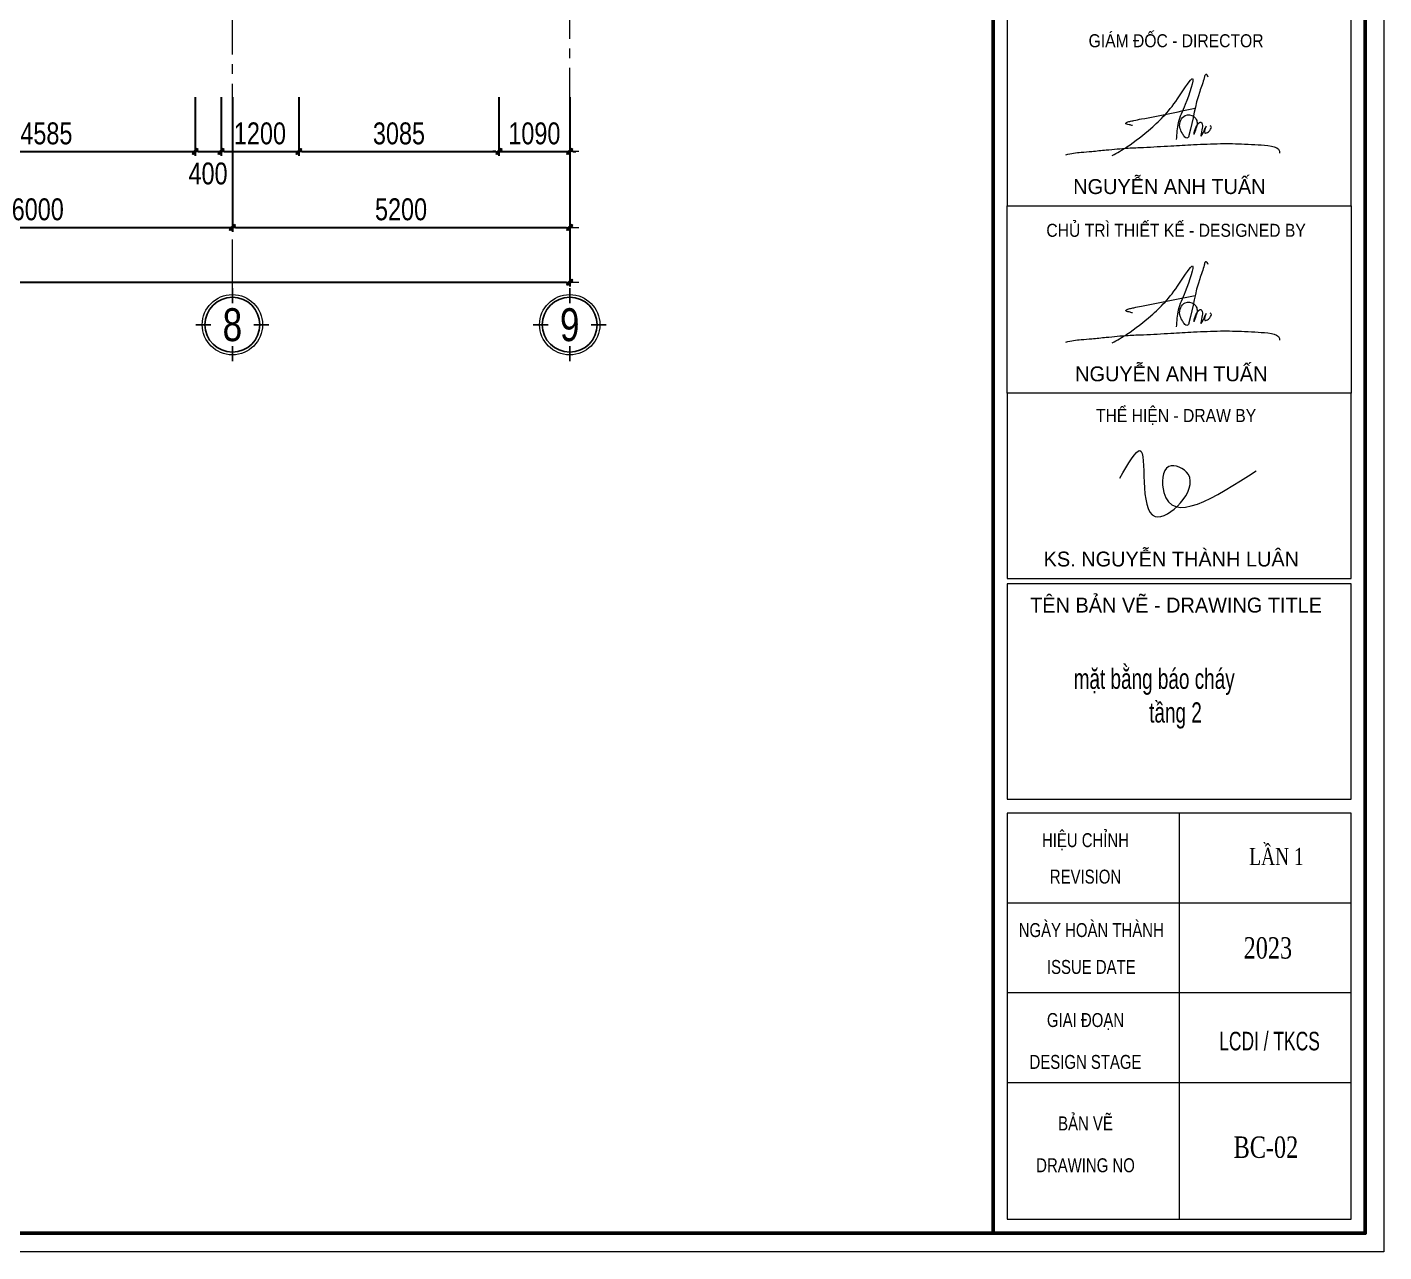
# Model space of a CAD drawing. Header units: millimetres. Extents: x 1109421 to 1726579, y -247837 to 144927.
# Drawn here: x 1495391 to 1516304, y -191397 to -172523 of the extents above; entities that cross this region are included whole.
import ezdxf
from ezdxf.enums import TextEntityAlignment as Align

# ---------------------------------------------------------------- set-up
doc = ezdxf.new("R2010")
doc.units = ezdxf.units.MM
doc.header["$LTSCALE"] = 600
doc.header["$MEASUREMENT"] = 0
doc.linetypes.add('CENTER', pattern=[2, 1.25, -0.25, 0.25, -0.25])
doc.linetypes.add('DASHED', pattern=[0.75, 0.5, -0.25])
doc.layers.get('0').update_dxf_attribs({"lineweight": 0})
doc.layers.get('Defpoints').update_dxf_attribs({"lineweight": 0})
for name, color, linetype, lineweight in [('dim', 144, 'Continuous', 13), ('Form', 7, 'Continuous', 9), ('Khungten_LCDI', 7, 'Continuous', 25), ('LC ISO', 153, 'Continuous', 13), ('LC Text1', 3, 'Continuous', 20), ('PCCC-BAO CHAY - DAY', 3, 'DASHED', 35), ('text', 1, 'Continuous', 20), ('truc', 76, 'CENTER', 9)]:
    doc.layers.add(name, color=color, linetype=linetype, lineweight=lineweight)
doc.styles.add('EG 1', font='VHAVANB.TTF')
doc.styles.add('HOATBIF', font='hoatbif.shx', dxfattribs={"width": 0.8})
doc.styles.add('Khungten', font='VHAVAN.TTF', dxfattribs={"width": 0.9, "height": 5000})
doc.styles.add('Tahoma', font='tahoma.ttf')
doc.styles.add('text', font='hoatbif.shx', dxfattribs={"width": 0.7})
doc.styles.add('Title', font='VHBLACK.TTF')
doc.styles.add('VnAvantH', font='VHAVANB.TTF', dxfattribs={"width": 0.6})
doc.styles.add('VnTimeH', font='VHTIME.TTF')
doc.dimstyles.new('1-135', dxfattribs={"dimscale": 135, "dimtxt": 2.5, "dimasz": 0.35, "dimexe": 0.5, "dimexo": 0, "dimgap": 0.8, "dimtad": 1, "dimdec": 0, "dimzin": 0, "dimdsep": 46, "dimtxsty": 'HOATBIF', "dimblk1": 'DOT', "dimblk2": 'DOT', "dimsah": 1, "dimcen": -1, "dimdle": 1, "dimclrd": 256, "dimclre": 256, "dimclrt": 4, "dimadec": 3, "dimazin": 2, "dimtfac": 0.333333, "dimtdec": 0, "dimtix": 1, "dimtmove": 2, "dimatfit": 3, "dimldrblk": 'DOT', "dimfxl": 1, "dimtvp": 0.833333, "dimtolj": 1, "dimtzin": 0, "dimarcsym": 0})

# ---------------------------------------------------------------- blocks, each defined once
blk = doc.blocks.new('KyHieu TrucDinhVi')
at = {"color": 7, "lineweight": 30}
for p, q in [((0, 2.36), (0, 4)), ((-2.36, 0), (-4, 0)), ((2.36, 0), (4, 0)), ((0, -2.36), (0, -4))]:
    blk.add_line(p, q, dxfattribs=at)
blk.add_circle((0, 0), 3.3)
blk.add_circle((0, 0), 3, dxfattribs=at)
at = {"ltscale": 20, "style": 'Tahoma'}
blk.add_attdef('AA', text='', height=3, dxfattribs=at).set_placement((0, 0), align=Align.MIDDLE_CENTER)
blk = doc.blocks.new('DOT')
at = {"layer": 'dim'}
for p, q in [((-3, 0), (3, 0)), ((-1, -1), (1, 1))]:
    blk.add_line(p, q, dxfattribs=at)
blk.add_lwpolyline([(0.5, 1), (-1, -0.5), (-0.5, -1), (1, 0.5)], close=True, dxfattribs=at)
blk = doc.blocks.new('*D2198')
at = {"layer": 'Defpoints', "color": 0, "transparency": 16777216}
for p in [(35475, 47863), (41475, 47863), (41475, 45856)]:
    blk.add_point(p, dxfattribs=at)
at = {"layer": 'dim', "lineweight": -2, "transparency": 16777216}
for p, q in [((35475, 47863), (35475, 45788)), ((41475, 47863), (41475, 45788)), ((35523, 45856), (41428, 45856))]:
    blk.add_line(p, q, dxfattribs=at)
at = {"layer": 'dim', "lineweight": -2, "transparency": 16777216, "xscale": 47.25, "yscale": 47.25, "zscale": 47.25, "rotation": 180}
blk.add_blockref('DOT', (35475, 45856), dxfattribs=at)
at = {"layer": 'dim', "lineweight": -2, "transparency": 16777216, "xscale": 47.25, "yscale": 47.25, "zscale": 47.25}
blk.add_blockref('DOT', (41475, 45856), dxfattribs=at)
at = {"layer": 'dim', "color": 4, "transparency": 16777216, "insert": (38475, 46133), "char_height": 337.5, "attachment_point": 5, "style": 'HOATBIF'}
blk.add_mtext('\\A1;6000', dxfattribs=at)
blk = doc.blocks.new('_Dot')
at = {"color": 0, "linetype": 'ByBlock', "lineweight": -2}
blk.add_line((-0.5, 0), (-1, 0), dxfattribs=at)
at = {"color": 0, "linetype": 'ByBlock', "const_width": 0.5}
blk.add_lwpolyline([(-0.25, 0, 1), (0.25, 0, 1)], format="xyb", close=True, dxfattribs=at)
blk = doc.blocks.new('*D2199')
at = {"layer": 'Defpoints', "color": 0, "transparency": 16777216}
for p in [(41475, 47863), (46675, 47863), (46675, 45856)]:
    blk.add_point(p, dxfattribs=at)
at = {"layer": 'dim', "lineweight": -2, "transparency": 16777216}
for p, q in [((41475, 47863), (41475, 45788)), ((46675, 47863), (46675, 45788)), ((41523, 45856), (46628, 45856))]:
    blk.add_line(p, q, dxfattribs=at)
at = {"layer": 'dim', "lineweight": -2, "transparency": 16777216, "xscale": 47.25, "yscale": 47.25, "zscale": 47.25, "rotation": 180}
blk.add_blockref('DOT', (41475, 45856), dxfattribs=at)
at = {"layer": 'dim', "lineweight": -2, "transparency": 16777216, "xscale": 47.25, "yscale": 47.25, "zscale": 47.25}
blk.add_blockref('DOT', (46675, 45856), dxfattribs=at)
at = {"layer": 'dim', "color": 4, "transparency": 16777216, "insert": (44075, 46133), "char_height": 337.5, "attachment_point": 5, "style": 'HOATBIF'}
blk.add_mtext('\\A1;5200', dxfattribs=at)
blk = doc.blocks.new('*D2235')
at = {"layer": 'Defpoints', "color": 0, "transparency": 16777216}
for p in [(36315, 47863), (40900, 47863), (40900, 47027)]:
    blk.add_point(p, dxfattribs=at)
at = {"layer": 'dim', "lineweight": -2, "transparency": 16777216}
for p, q in [((36315, 47863), (36315, 46959)), ((40900, 47863), (40900, 46959)), ((36363, 47027), (40853, 47027))]:
    blk.add_line(p, q, dxfattribs=at)
at = {"layer": 'dim', "lineweight": -2, "transparency": 16777216, "xscale": 47.25, "yscale": 47.25, "zscale": 47.25, "rotation": 180}
blk.add_blockref('DOT', (36315, 47027), dxfattribs=at)
at = {"layer": 'dim', "lineweight": -2, "transparency": 16777216, "xscale": 47.25, "yscale": 47.25, "zscale": 47.25}
blk.add_blockref('DOT', (40900, 47027), dxfattribs=at)
at = {"layer": 'dim', "color": 4, "transparency": 16777216, "insert": (38608, 47303), "char_height": 337.5, "attachment_point": 5, "style": 'HOATBIF'}
blk.add_mtext('\\A1;4585', dxfattribs=at)
blk = doc.blocks.new('*D2236')
at = {"layer": 'Defpoints', "color": 0, "transparency": 16777216}
for p in [(40900, 47863), (41300, 47863), (41300, 47027)]:
    blk.add_point(p, dxfattribs=at)
at = {"layer": 'dim', "lineweight": -2, "transparency": 16777216}
for p, q in [((40900, 47863), (40900, 46959)), ((41300, 47863), (41300, 46959)), ((40948, 47027), (41253, 47027))]:
    blk.add_line(p, q, dxfattribs=at)
at = {"layer": 'dim', "lineweight": -2, "transparency": 16777216, "xscale": 47.25, "yscale": 47.25, "zscale": 47.25, "rotation": 180}
blk.add_blockref('DOT', (40900, 47027), dxfattribs=at)
at = {"layer": 'dim', "lineweight": -2, "transparency": 16777216, "xscale": 47.25, "yscale": 47.25, "zscale": 47.25}
blk.add_blockref('DOT', (41300, 47027), dxfattribs=at)
at = {"layer": 'dim', "color": 4, "transparency": 16777216, "insert": (41100, 46685), "char_height": 337.5, "attachment_point": 5, "style": 'HOATBIF'}
blk.add_mtext('\\A1;400', dxfattribs=at)
blk = doc.blocks.new('*D2237')
at = {"layer": 'Defpoints', "color": 0, "transparency": 16777216}
for p in [(41300, 47863), (42500, 47863), (42500, 47027)]:
    blk.add_point(p, dxfattribs=at)
at = {"layer": 'dim', "lineweight": -2, "transparency": 16777216}
for p, q in [((41300, 47863), (41300, 46959)), ((42500, 47863), (42500, 46959)), ((41348, 47027), (42453, 47027))]:
    blk.add_line(p, q, dxfattribs=at)
at = {"layer": 'dim', "lineweight": -2, "transparency": 16777216, "xscale": 47.25, "yscale": 47.25, "zscale": 47.25, "rotation": 180}
blk.add_blockref('DOT', (41300, 47027), dxfattribs=at)
at = {"layer": 'dim', "lineweight": -2, "transparency": 16777216, "xscale": 47.25, "yscale": 47.25, "zscale": 47.25}
blk.add_blockref('DOT', (42500, 47027), dxfattribs=at)
at = {"layer": 'dim', "color": 4, "transparency": 16777216, "insert": (41900, 47303), "char_height": 337.5, "attachment_point": 5, "style": 'HOATBIF'}
blk.add_mtext('\\A1;1200', dxfattribs=at)
blk = doc.blocks.new('*D2238')
at = {"layer": 'Defpoints', "color": 0, "transparency": 16777216}
for p in [(42500, 47863), (45585, 47863), (45585, 47027)]:
    blk.add_point(p, dxfattribs=at)
at = {"layer": 'dim', "lineweight": -2, "transparency": 16777216}
for p, q in [((42500, 47863), (42500, 46959)), ((45585, 47863), (45585, 46959)), ((42548, 47027), (45538, 47027))]:
    blk.add_line(p, q, dxfattribs=at)
at = {"layer": 'dim', "lineweight": -2, "transparency": 16777216, "xscale": 47.25, "yscale": 47.25, "zscale": 47.25, "rotation": 180}
blk.add_blockref('DOT', (42500, 47027), dxfattribs=at)
at = {"layer": 'dim', "lineweight": -2, "transparency": 16777216, "xscale": 47.25, "yscale": 47.25, "zscale": 47.25}
blk.add_blockref('DOT', (45585, 47027), dxfattribs=at)
at = {"layer": 'dim', "color": 4, "transparency": 16777216, "insert": (44043, 47303), "char_height": 337.5, "attachment_point": 5, "style": 'HOATBIF'}
blk.add_mtext('\\A1;3085', dxfattribs=at)
blk = doc.blocks.new('*D2239')
at = {"layer": 'Defpoints', "color": 0, "transparency": 16777216}
for p in [(45585, 47863), (46675, 47863), (46675, 47027)]:
    blk.add_point(p, dxfattribs=at)
at = {"layer": 'dim', "lineweight": -2, "transparency": 16777216}
for p, q in [((45585, 47863), (45585, 46959)), ((46675, 47863), (46675, 46959)), ((45538, 47027), (45491, 47027)), ((45585, 47027), (46675, 47027)), ((46723, 47027), (46770, 47027))]:
    blk.add_line(p, q, dxfattribs=at)
at = {"layer": 'dim', "lineweight": -2, "transparency": 16777216, "xscale": 47.25, "yscale": 47.25, "zscale": 47.25}
blk.add_blockref('DOT', (45585, 47027), dxfattribs=at)
at = {"layer": 'dim', "lineweight": -2, "transparency": 16777216, "xscale": 47.25, "yscale": 47.25, "zscale": 47.25, "rotation": 180}
blk.add_blockref('DOT', (46675, 47027), dxfattribs=at)
at = {"layer": 'dim', "color": 4, "transparency": 16777216, "insert": (46130, 47303), "char_height": 337.5, "attachment_point": 5, "style": 'HOATBIF'}
blk.add_mtext('\\A1;1090', dxfattribs=at)
blk = doc.blocks.new('*D2240')
at = {"layer": 'Defpoints', "color": 0, "transparency": 16777216}
for p in [(4875, 47863), (46675, 47863), (46675, 45011)]:
    blk.add_point(p, dxfattribs=at)
at = {"layer": 'dim', "lineweight": -2, "transparency": 16777216}
for p, q in [((4875, 47863), (4875, 44944)), ((46675, 47863), (46675, 44944)), ((4923, 45011), (46628, 45011))]:
    blk.add_line(p, q, dxfattribs=at)
at = {"layer": 'dim', "lineweight": -2, "transparency": 16777216, "xscale": 47.25, "yscale": 47.25, "zscale": 47.25, "rotation": 180}
blk.add_blockref('DOT', (4875, 45011), dxfattribs=at)
at = {"layer": 'dim', "lineweight": -2, "transparency": 16777216, "xscale": 47.25, "yscale": 47.25, "zscale": 47.25}
blk.add_blockref('DOT', (46675, 45011), dxfattribs=at)
at = {"layer": 'dim', "color": 4, "transparency": 16777216, "insert": (26911, 45288), "char_height": 337.5, "attachment_point": 5, "style": 'HOATBIF'}
blk.add_mtext('\\A1;41800', dxfattribs=at)
blk = doc.blocks.new('A$Cb3b0a436')
blk.add_spline([(398.58, 83.19), (400.76, 86.14), (402.39, 79.07), (405.96, 83.58), (403.87, 84.43), (403.32, 81.64), (413.27, 83.97)], degree=3)
at = {"layer": 'Defpoints', "color": 0, "lineweight": 0}
blk.add_lwpolyline([(6.98, 0), (6.98, 297), (426.98, 297), (426.98, 0)], close=True, dxfattribs=at)
at = {"layer": 'Form', "color": 7, "end_tangent": (0, 0, 1)}
for points in [[(397.78, 117.86, 0), (399.35, 118.79, 0), (401.92, 120.77, 0), (405.02, 124.27, 0), (406.4, 126.14, 0), (405.62, 123.35, 0), (404.87, 121.39, 0), (404.66, 119.57, 0)], [(408.08, 126.29, 0), (407.87, 126.58, 0), (407.79, 126.55, 0), (407.71, 126.39, 0), (407.67, 126.21, 0), (407.18, 124.75, 0), (406.02, 120.01, 0), (405.87, 119.75, 0), (405.69, 119.77, 0), (405.51, 119.93, 0), (405.28, 120.3, 0), (405.04, 120.9, 0), (405.14, 121.65, 0), (405.63, 122.16, 0), (406.54, 122.06, 0), (406.81, 121.73, 0), (406.92, 121.32, 0), (406.78, 120.78, 0), (406.57, 120.16, 0), (406.97, 121.22, 0), (407.31, 121.45, 0), (407.45, 121.22, 0), (407.42, 120.63, 0), (407.33, 119.94, 0), (407.87, 121.01, 0), (407.72, 120.28, 0), (408.11, 120.4, 0), (408.3, 120.61, 0), (408.41, 120.81, 0), (408.43, 120.95, 0), (408.31, 121.04, 0)], [(399.96, 121.08, 0), (399.58, 121.17, 0), (399.22, 121.33, 0), (399.44, 121.47, 0), (399.65, 121.53, 0), (400.09, 121.63, 0), (400.91, 121.79, 0), (406.69, 122.95, 0)], [(392.8, 117.94, 0), (393.62, 118.12, 0), (394.44, 118.21, 0), (395.57, 118.31, 0), (397.13, 118.46, 0), (399.48, 118.66, 0), (401.14, 118.74, 0), (404.08, 118.9, 0), (406.53, 119.03, 0), (409.43, 119.14, 0), (412.01, 119.09, 0), (413.46, 119.01, 0), (414.89, 118.86, 0), (415.77, 118.32, 0), (415.77, 118.13, 0)], [(397.78, 97.72, 0), (399.35, 98.65, 0), (401.92, 100.63, 0), (405.02, 104.13, 0), (406.4, 106.01, 0), (405.62, 103.22, 0), (404.87, 101.25, 0), (404.66, 99.43, 0)], [(408.08, 106.15, 0), (407.87, 106.44, 0), (407.79, 106.42, 0), (407.71, 106.26, 0), (407.67, 106.08, 0), (407.18, 104.61, 0), (406.02, 99.87, 0), (405.87, 99.61, 0), (405.69, 99.63, 0), (405.51, 99.79, 0), (405.28, 100.16, 0), (405.04, 100.76, 0), (405.14, 101.51, 0), (405.63, 102.03, 0), (406.54, 101.92, 0), (406.81, 101.59, 0), (406.92, 101.18, 0), (406.78, 100.64, 0), (406.57, 100.02, 0), (406.97, 101.08, 0), (407.31, 101.31, 0), (407.45, 101.08, 0), (407.42, 100.5, 0), (407.33, 99.81, 0), (407.87, 100.87, 0), (407.72, 100.14, 0), (408.11, 100.26, 0), (408.3, 100.47, 0), (408.41, 100.68, 0), (408.43, 100.82, 0), (408.31, 100.91, 0)], [(399.96, 100.94, 0), (399.58, 101.04, 0), (399.22, 101.2, 0), (399.44, 101.33, 0), (399.65, 101.4, 0), (400.09, 101.5, 0), (400.91, 101.66, 0), (406.69, 102.81, 0)], [(392.8, 97.8, 0), (393.62, 97.98, 0), (394.44, 98.07, 0), (395.57, 98.17, 0), (397.13, 98.32, 0), (399.48, 98.53, 0), (401.14, 98.6, 0), (404.08, 98.76, 0), (406.53, 98.89, 0), (409.43, 99, 0), (412.01, 98.95, 0), (413.46, 98.87, 0), (414.89, 98.72, 0), (415.77, 98.19, 0), (415.77, 98, 0)]]:
    blk.add_spline(points, degree=3, dxfattribs=at)
at = {"layer": 'Khungten_LCDI', "color": 5, "lineweight": 60}
blk.add_line((384.98, 295), (384.98, 2), dxfattribs=at)
at = {"layer": 'Khungten_LCDI', "color": 5, "lineweight": 25}
blk.add_line((424.98, 2), (424.98, 295), dxfattribs=at)
at = {"layer": 'Khungten_LCDI', "color": 9, "lineweight": 15}
for p, q in [((404.98, 47.17), (404.98, 3.5)), ((423.48, 37.5), (386.48, 37.5)), ((423.48, 27.83), (386.48, 27.83)), ((423.48, 18.17), (386.48, 18.17))]:
    blk.add_line(p, q, dxfattribs=at)
at = {"layer": 'Khungten_LCDI', "color": 5, "lineweight": 60}
blk.add_lwpolyline([(18.98, 2), (18.98, 295), (424.98, 295), (424.98, 2)], close=True, dxfattribs=at)
at = {"layer": 'Khungten_LCDI', "color": 9, "lineweight": 15}
for points in [[(386.48, 112.45), (423.48, 112.45), (423.48, 162.24), (386.48, 162.24)], [(386.48, 112.45), (423.48, 112.45), (423.48, 92.31), (386.48, 92.31)], [(386.48, 72.4), (423.48, 72.4), (423.48, 92.31), (386.48, 92.31)], [(386.48, 48.67), (423.48, 48.67), (423.48, 71.83), (386.48, 71.83)], [(386.48, 3.5), (423.48, 3.5), (423.48, 47.17), (386.48, 47.17)]]:
    blk.add_lwpolyline(points, close=True, dxfattribs=at)
at = {"color": 7}
for s, height, style, width, p in [('gi¸m ®èc - director', 1.4, 'Khungten', 0.9, (404.64, 129.5)), ('CHñ TR× THIÕT KÕ - DESIGNED BY', 1.4, 'Khungten', 0.9, (404.64, 109.12)), ('thÓ hiÖn - draw by', 1.4, 'Khungten', 0.9, (404.64, 89.21)), ('hiÖu chØnh', 1.5, 'Khungten', 0.8, (394.9, 43.51)), ('revision', 1.5, 'Khungten', 0.8, (394.9, 39.59)), ('ngµy hoµn thµnh', 1.5, 'Khungten', 0.8, (395.52, 33.84)), ('issue date', 1.5, 'Khungten', 0.8, (395.52, 29.88)), ('giai ®o¹n', 1.5, 'Khungten', 0.8, (394.9, 24.17)), ('lcdi / tkcs', 2, 'Title', 0.7, (414.69, 21.66)), ('design stage', 1.5, 'Khungten', 0.8, (394.9, 19.67)), ('b¶n vÏ', 1.5, 'Khungten', 0.8, (394.9, 13.06)), ('drawing nO', 1.5, 'Khungten', 0.8, (394.9, 8.56))]:
    blk.add_text(s, height=height, dxfattribs=dict(at, style=style, width=width)).set_placement(p, align=Align.CENTER)
for s, style, p in [('nguyÔn anh tuÊn', 'VnAvantH', (403.92, 113.72)), ('nguyÔn anh tuÊn', 'VnAvantH', (404.13, 93.59)), ('ks. NGUYÔN thµnh lu©n', 'VnAvantH', (404.13, 73.68)), ('tªn b¶n vÏ - drawing title', 'Khungten', (404.64, 68.73))]:
    blk.add_text(s, height=1.6, dxfattribs=dict(at, style=style)).set_placement(p, align=Align.CENTER)
at = {"color": 7, "style": 'Khungten', "width": 0.8}
for tag, p in [('REVISION', (413.97, 41.04)), ('NGAYHT', (414.44, 32.41))]:
    blk.add_attdef(tag, text='', height=2, dxfattribs=at).set_placement(p, align=Align.CENTER)
at = {"layer": 'LC Text1', "style": 'Title', "width": 1.485915}
for tag, p, p2 in [('TENBANVE1', (388.11, 59.64), (422.38, 59.64)), ('TENBANVE2', (388.11, 52.88), (422.38, 52.88))]:
    blk.add_attdef(tag, text='', height=2.5, dxfattribs=at).set_placement(p, p2, align=Align.FIT)
at = {"layer": 'LC Text1', "style": 'Title', "width": 0.7}
blk.add_attdef('SOBANVE', text='', height=2.5, dxfattribs=at).set_placement((414.6, 9.54), align=Align.CENTER)
blk = doc.blocks.new('A$C08333679')
at = {"layer": 'truc'}
for p, q in [((41475.3, 44920.7), (41475.3, 65106.5)), ((46675.3, 45164.2), (46675.3, 65106.5))]:
    blk.add_line(p, q, dxfattribs=at)
at = {"layer": 'LC ISO'}
ref = blk.add_blockref('KyHieu TrucDinhVi', (41475.3, 44357.3), dxfattribs=dict(at, xscale=140.8352653944289, yscale=140.8352653944289, zscale=140.8352653944289))
ref.add_attrib('AA', '8', dxfattribs={"layer": '0', "ltscale": 20, "height": 507, "style": 'EG 1', "width": 0.8}).set_placement((41475.3, 44357.3), align=Align.MIDDLE_CENTER)
ref = blk.add_blockref('KyHieu TrucDinhVi', (46675.3, 44357.3), dxfattribs=dict(at, xscale=140.8352653944289, yscale=140.8352653944289, zscale=140.8352653944289))
ref.add_attrib('AA', '9', dxfattribs={"layer": '0', "ltscale": 20, "height": 507, "style": 'EG 1', "width": 0.8}).set_placement((46675.3, 44357.3), align=Align.MIDDLE_CENTER)
at = {"layer": 'dim'}
for base, p1, p2, picture, middle in [((46675.3, 45011.5), (4875.3, 47862.7), (46675.3, 47862.7), '*D2240', (26911.1, 45288.2)), ((41300.3, 47026.5), (40900.3, 47862.7), (41300.3, 47862.7), '*D2236', (41100.3, 46685.4))]:
    dim = blk.add_linear_dim(base=base, p1=p1, p2=p2, dimstyle='1-135', dxfattribs=at)
    dim.commit()
    dim.dimension.update_dxf_attribs({"geometry": picture, "text_midpoint": middle, "dimtype": 160})
for base, p1, p2, picture, middle in [((41475.3, 45856), (35475.3, 47862.7), (41475.3, 47862.7), '*D2198', (38475.3, 46132.7)), ((40900.3, 47026.5), (36315.3, 47862.7), (40900.3, 47862.7), '*D2235', (38607.8, 47303.3)), ((42500.3, 47026.5), (41300.3, 47862.7), (42500.3, 47862.7), '*D2237', (41900.3, 47303.3)), ((46675.3, 45856), (41475.3, 47862.7), (46675.3, 47862.7), '*D2199', (44075.3, 46132.7)), ((45585.3, 47026.5), (42500.3, 47862.7), (45585.3, 47862.7), '*D2238', (44042.8, 47303.3)), ((46675.3, 47026.5), (45585.3, 47862.7), (46675.3, 47862.7), '*D2239', (46130.3, 47303.3))]:
    dim = blk.add_linear_dim(base=base, p1=p1, p2=p2, dimstyle='1-135', dxfattribs=at)
    dim.commit()
    dim.dimension.update_dxf_attribs({"geometry": picture, "text_midpoint": middle})

msp = doc.modelspace()

# ---------------------------------------------------------------- block references
at = {"layer": 'PCCC-BAO CHAY - DAY'}
msp.add_blockref('A$C08333679', (1457079.2, -221465.7), dxfattribs=at)

# ---------------------------------------------------------------- texts
at = {"insert": (1503414.2, -182408.9), "char_height": 311.742, "attachment_point": 1, "style": 'text'}
msp.add_mtext_dynamic_manual_height_columns('\\pi8108.74839;mÆt b»ng b¸o ch¸y \\P\\pi9272.58552;tÇng 2', width=19729.791, gutter_width=1558.7, heights=[0], dxfattribs=at)
at = {"layer": 'text', "style": 'VnTimeH', "width": 0.75}
for s, height, p in [('lÇn 1', 263.64, (1514229.3, -185436.2)), ('2023', 329.55, (1514143, -186877.2)), ('bc-02', 329.55, (1513988.3, -189948.3))]:
    msp.add_text(s, height=height, dxfattribs=at).set_placement(p)

# ---------------------------------------------------------------- next in the draw order: block references
at = {"xscale": 143.35021493995, "yscale": 143.35021493995, "zscale": 143.35021493995}
msp.add_blockref('A$Cb3b0a436', (1455096, -191396.9), dxfattribs=at)

doc.saveas('drawing.dxf')
